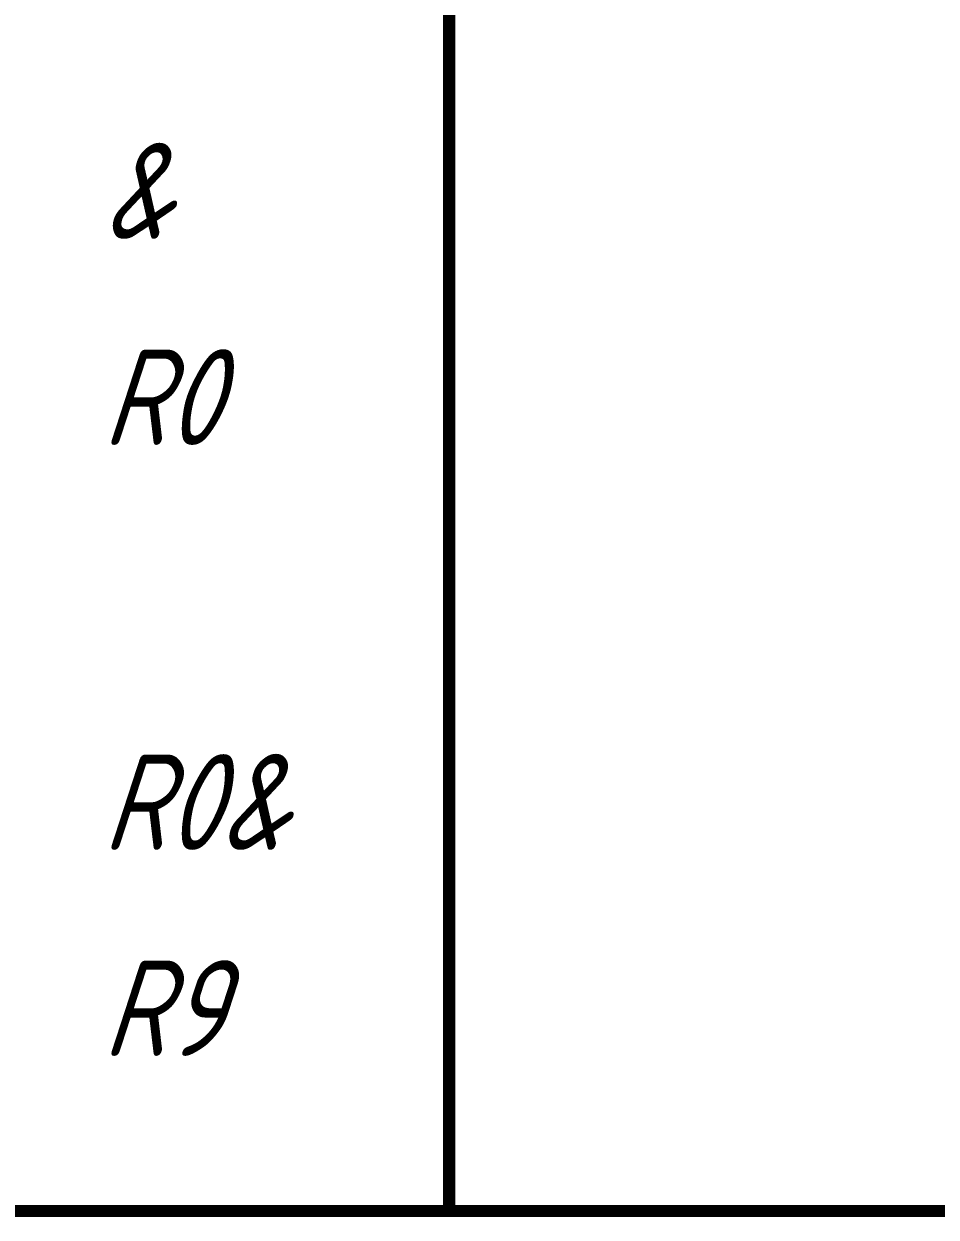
# Paper-space layout 'Layout1' of a CAD drawing. Header units: millimetres. Extents: x 0 to 420, y 0 to 297.
# Drawn here: x 243.23 to 265.48, y 174.99 to 204.12 of the extents above; entities that cross this region are included whole.
import ezdxf

# ---------------------------------------------------------------- set-up
doc = ezdxf.new("R2010")
doc.units = ezdxf.units.MM
doc.layers.add('Sheet', color=255, linetype='Continuous')
doc.styles.add('GOST', font='', dxfattribs={"oblique": 18})
doc.styles.get('GOST').set_extended_font_data('GOST type A')

psp = doc.layouts.get("Layout1")

# ---------------------------------------------------------------- linework, layer by layer
at = {"layer": 'Sheet', "const_width": 0.3}
for points in [[(253.6, 220.149), (253.6, 175.141)], [(282.601, 175.141), (242.608, 175.141)]]:
    psp.add_lwpolyline(points, dxfattribs=at)

# ---------------------------------------------------------------- texts
at = {"layer": 'Sheet', "style": 'GOST', "oblique": 18}
for s, height, p in [('&', 2.336, (245.134, 198.869)), ('R0', 2.3358, (245.134, 193.839)), ('R0&', 2.3358, (245.134, 183.956)), ('R9', 2.3358, (245.134, 178.926))]:
    psp.add_text(s, height=height, dxfattribs=at).set_placement(p)

doc.saveas('drawing.dxf')
